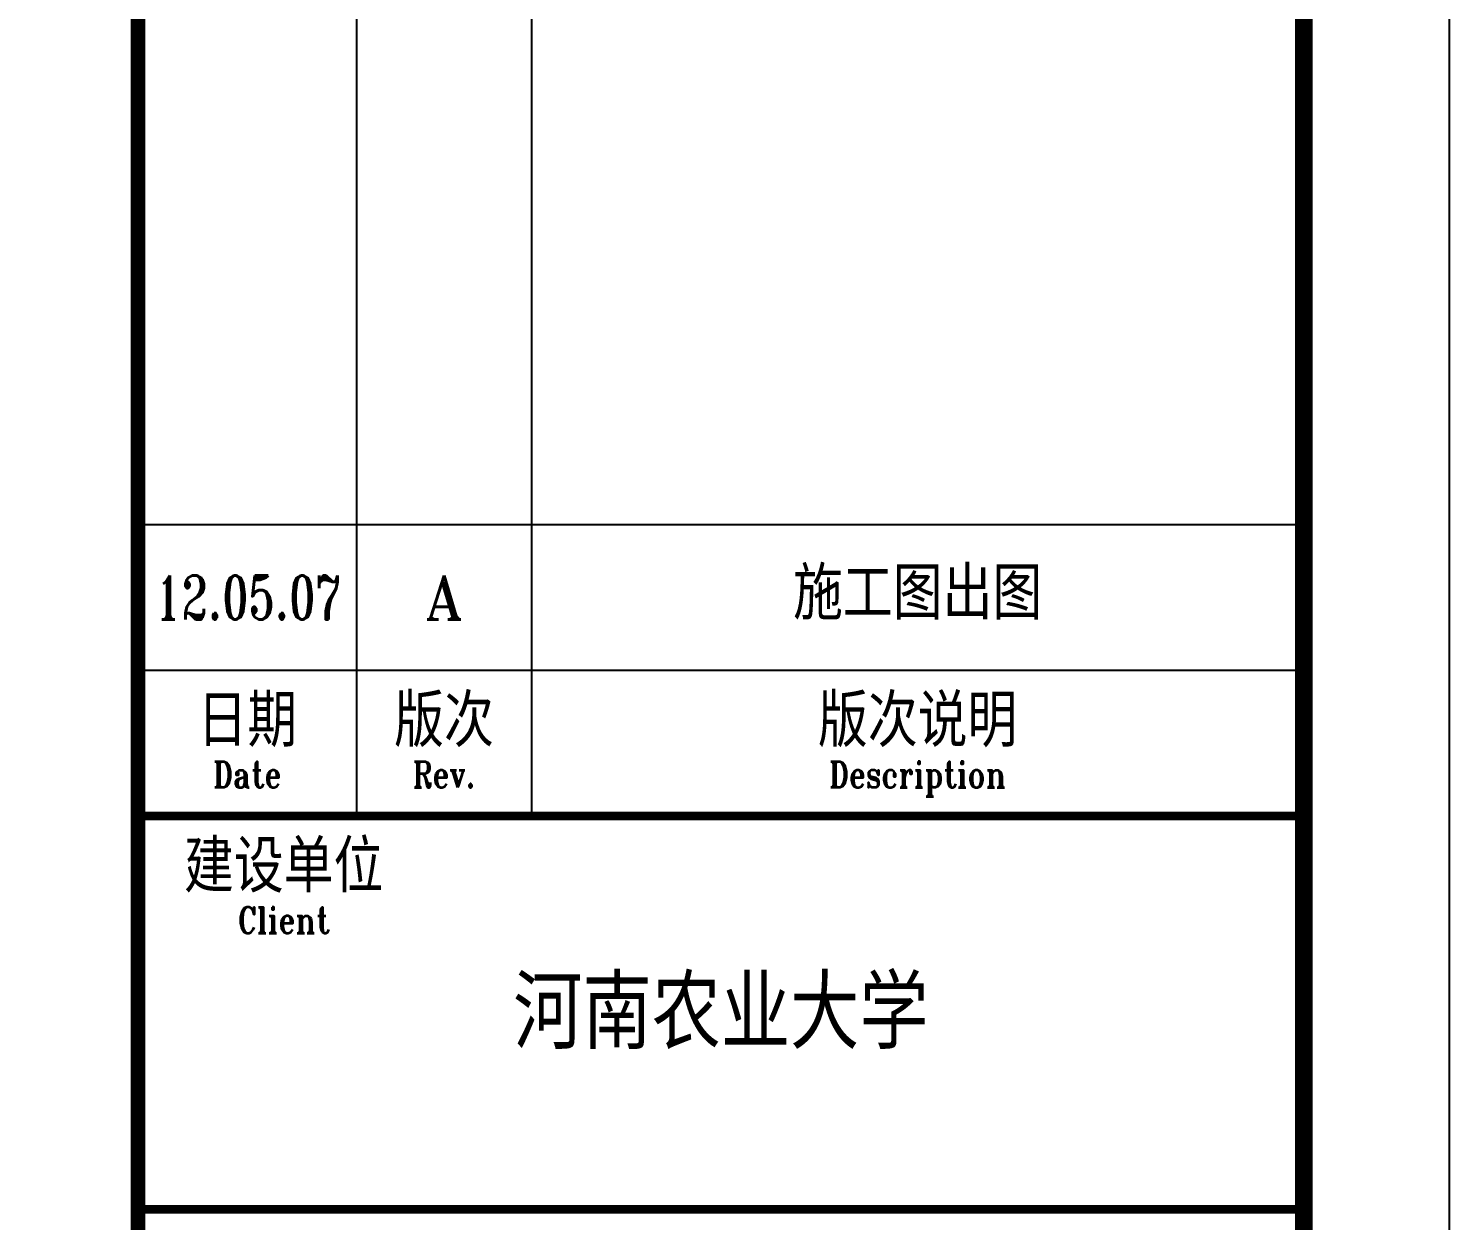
# Model space of a CAD drawing. Extents: x 913510 to 997610, y -270398 to 254224.
# Drawn here: x 987858 to 997610, y 92919 to 101103 of the extents above; entities that cross this region are included whole.
import ezdxf
from ezdxf.enums import TextEntityAlignment as Align

# ---------------------------------------------------------------- set-up
doc = ezdxf.new("R2010")
doc.units = 0
doc.header["$LTSCALE"] = 1000
doc.header["$MEASUREMENT"] = 0
doc.layers.add('图框', color=139, linetype='Continuous')
doc.styles.add('TKZ1_tjhts.shx', font='tjromant.shx', dxfattribs={"bigfont": 'tjhts.shx'})
doc.styles.add('TKZ2_tjkts.shx', font='tjromant.shx', dxfattribs={"bigfont": 'tjkts.shx'})

# ---------------------------------------------------------------- blocks, each defined once
blk = doc.blocks.new('TJAD_TK_A1')
at = {"color": 0}
for p, q in [((1266.379, 940.449), (1266.379, 767.449)), ((1278.379, 940.449), (1278.379, 767.449)), ((1251.379, 777.449), (1263.379, 777.449)), ((1251.379, 777.449), (1331.379, 777.449)), ((1251.379, 767.449), (1331.379, 767.449))]:
    blk.add_line(p, q, dxfattribs=at)
for points, const_width in [([(1251.379, 940.449), (1251.379, 366.449)], 1), ([(1251.379, 767.449), (1331.379, 767.449)], 0.6)]:
    blk.add_lwpolyline(points, dxfattribs=dict(at, const_width=const_width))
at = {"layer": '图框', "color": 0}
for p, q in [((1341.379, 356.449), (1341.379, 950.449)), ((1251.379, 787.449), (1331.379, 787.449))]:
    blk.add_line(p, q, dxfattribs=at)
at = {"layer": '图框', "color": 0, "const_width": 1.2}
blk.add_lwpolyline([(1331.379, 940.449), (525.379, 940.449), (525.379, 366.449), (1331.379, 366.449)], close=True, dxfattribs=at)
at = {"layer": '图框', "color": 0, "const_width": 0.6}
blk.add_lwpolyline([(1251.379, 740.449), (1331.379, 740.449)], dxfattribs=at)
at = {"color": 0, "style": 'TKZ2_tjkts.shx'}
for s, p in [('日期', (1258.879, 773.997)), ('版次', (1272.379, 773.997)), ('版次说明', (1304.879, 773.997)), ('建设单位', (1261.379, 763.997))]:
    blk.add_text(s, height=3.6, dxfattribs=at).set_placement(p, align=Align.MIDDLE_CENTER)
at = {"color": 0, "style": 'TKZ2_tjkts.shx', "width": 0.8}
for s, p in [('Date', (1258.879, 770.297)), ('Rev.', (1272.379, 770.297)), ('Description', (1304.879, 770.297)), ('Client', (1261.379, 760.297))]:
    blk.add_text(s, height=1.8, dxfattribs=at).set_placement(p, align=Align.MIDDLE_CENTER)
at = {"layer": '图框', "color": 0, "style": 'TKZ1_tjhts.shx'}
for s, height, p in [('施工图出图', 3.6, (1304.879, 782.73)), ('A', 3, (1272.379, 782.449)), ('河南农业大学', 5, (1291.379, 753.949))]:
    blk.add_text(s, height=height, dxfattribs=at).set_placement(p, align=Align.MIDDLE_CENTER)
at = {"layer": '图框', "color": 0, "style": 'TKZ1_tjhts.shx', "width": 0.7}
blk.add_text('12.05.07', height=3, dxfattribs=at).set_placement((1258.957, 782.449), align=Align.MIDDLE_CENTER)

msp = doc.modelspace()

# ---------------------------------------------------------------- block references
at = {"layer": '图框', "xscale": 100, "yscale": 100, "zscale": 100}
msp.add_blockref('TJAD_TK_A1', (863471.9, 18951.7), dxfattribs=at)

doc.saveas('drawing.dxf')
